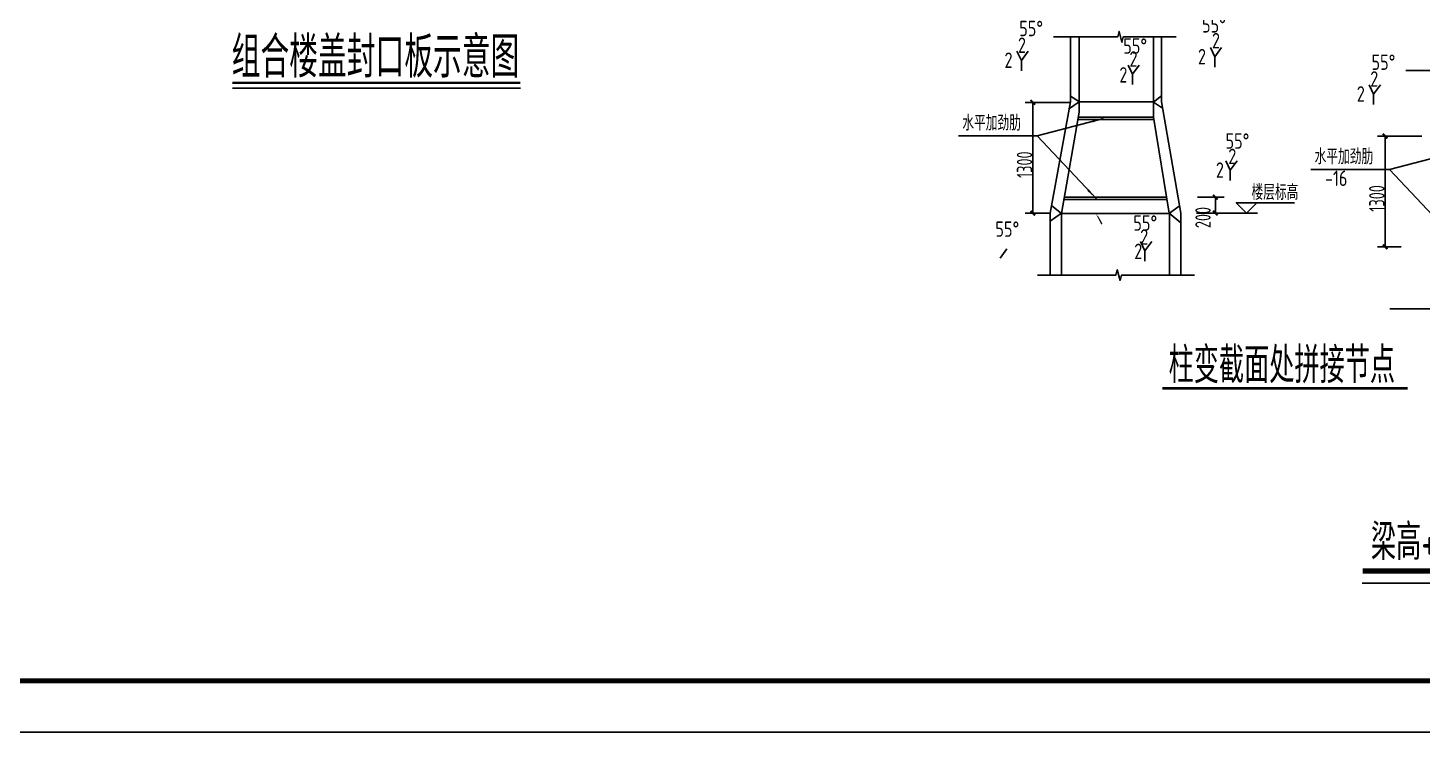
# Model space of a CAD drawing. Extents: x -138012 to 2129925, y -311560 to 0.
# Drawn here: x 995648 to 1022794, y -218864 to -205153 of the extents above; entities that cross this region are included whole.
import ezdxf
from ezdxf.enums import TextEntityAlignment as Align

# ---------------------------------------------------------------- set-up
doc = ezdxf.new("R2010")
doc.units = 0
doc.header["$LTSCALE"] = 1000
doc.header["$MEASUREMENT"] = 0
doc.layers.get('0').update_dxf_attribs({"linetype": 'CONTINUOUS'})
for name, color, linetype in [('10', 7, 'CONTINUOUS'), ('DIM', 3, 'CONTINUOUS'), ('PUB_DIM', 3, 'CONTINUOUS'), ('PUB_TEXT', 7, 'CONTINUOUS'), ('PUB_TITLE', 4, 'CONTINUOUS'), ('S', 2, 'CONTINUOUS'), ('TEXT', 7, 'CONTINUOUS'), ('XIANGTU', 7, 'CONTINUOUS')]:
    doc.layers.add(name, color=color, linetype=linetype)
doc.styles.add('TSSD_3摱搀^樟', font='Tssdeng.shx', dxfattribs={"width": 0.7, "bigfont": 'hztxt.shx'})
doc.styles.add('TSSD_Num', font='Tssdeng.shx', dxfattribs={"width": 0.7, "bigfont": 'hztxt.shx'})
doc.styles.add('TSSD_REIN', font='tssdeng.shx', dxfattribs={"width": 0.7, "bigfont": 'tssdchn.shx'})

msp = doc.modelspace()

# ---------------------------------------------------------------- linework, layer by layer
at = {"color": 2}
for p, q in [((1017572.044, -206936.037, -228.932), (1016093.657, -206936.037, -228.932)), ((1017564.293, -206889, -228.932), (1016101.902, -206889, -228.932)), ((1017821.385, -208449.129, -228.932), (1015828.426, -208449.129, -228.932)), ((1017829.136, -208496.166, -228.932), (1015820.181, -208496.166, -228.932)), ((1015772.888, -208765.959, -228.932), (1017874.071, -208765.959, -228.932))]:
    msp.add_line(p, q, dxfattribs=at)
at = {"linetype": 'Continuous'}
msp.add_line((1021626.963, -215962.482, -228.932), (1036197.708, -215962.482, -228.932), dxfattribs=at)
at = {"color": 7, "const_width": 54, "elevation": -228.932}
msp.add_lwpolyline([(1017738.598, -212170.233), (1022511.791, -212170.233)], dxfattribs=at)
at = {"color": 7, "const_width": 100, "elevation": -228.932, "flags": 128}
msp.add_lwpolyline([(1021636.901, -215727.082), (1036195.16, -215727.082)], dxfattribs=at)
at = {"layer": '10', "color": 7}
for p, q in [((1014906.477, -205605.674, -228.932), (1014991.579, -205785.213, -228.932)), ((1014991.579, -205785.213, -228.932), (1015123.959, -205605.674, -228.932)), ((1018673.224, -205534.973, -228.932), (1018758.325, -205714.512, -228.932)), ((1018758.325, -205714.512, -228.932), (1018890.705, -205534.973, -228.932)), ((1018758.325, -205714.512, -228.932), (1018758.325, -205916.058, -228.932)), ((1014991.579, -205785.213, -228.932), (1014991.579, -205986.76, -228.932)), ((1017070.836, -205877.126, -228.932), (1017155.938, -206056.665, -228.932)), ((1017155.938, -206056.665, -228.932), (1017288.318, -205877.126, -228.932)), ((1017155.938, -206056.665, -228.932), (1017155.938, -206258.211, -228.932)), ((1021765.675, -206262.342, -228.932), (1021850.776, -206441.881, -228.932)), ((1021850.776, -206441.881, -228.932), (1021983.156, -206262.342, -228.932)), ((1021850.776, -206441.881, -228.932), (1021850.776, -206643.427, -228.932)), ((1015302.447, -207253.631, -228.932), (1013770.821, -207253.631, -228.932)), ((1018973.686, -207744.716, -228.932), (1019058.788, -207924.255, -228.932)), ((1019058.788, -207924.255, -228.932), (1019191.168, -207744.716, -228.932)), ((1019058.788, -207924.255, -228.932), (1019058.788, -208125.802, -228.932)), ((1022161.645, -207910.299, -228.932), (1020630.018, -207910.299, -228.932)), ((1014578.405, -209636.349, -228.932), (1014710.785, -209456.81, -228.932)), ((1017312.282, -209313.618, -228.932), (1017397.384, -209493.157, -228.932)), ((1017397.384, -209493.157, -228.932), (1017529.763, -209313.618, -228.932)), ((1017397.384, -209493.157, -228.932), (1017397.384, -209694.704, -228.932))]:
    msp.add_line(p, q, dxfattribs=at)
at = {"layer": '10', "color": 7, "elevation": -228.932}
for points in [[(1016437.242, -208764.024, 0, 54, 0), (1016570.7, -208967.095, 0, 0, 0), (1016967.685, -209694.704, 0, 0, 0), (1017630.245, -209694.704, 0, 0, 0)], [(1018017.863, -208802.46, 0, 54, 0), (1018165.715, -208609.617, 0, 0, 0), (1018536.653, -208125.802, 0, 0, 0), (1019396.656, -208125.802, 0, 0, 0)], [(1015552.344, -208759.842, 0, 54, 0), (1015432.46, -208971.211, 0, 0, 0), (1014940.898, -209837.895, 0, 0, 0), (1014263.935, -209837.895, 0, 0, 0)]]:
    msp.add_lwpolyline(points, format="xyseb", dxfattribs=at)
at = {"layer": 'DIM'}
for p, q in [((1016593.313, -206916.598, -228.932), (1015302.447, -207253.631, -228.932)), ((1015302.447, -207253.631, -228.932), (1016452.577, -208483.6, -228.932)), ((1023452.51, -207573.266, -228.932), (1022161.645, -207910.299, -228.932)), ((1022161.645, -207910.299, -228.932), (1023311.774, -209140.267, -228.932))]:
    msp.add_line(p, q, dxfattribs=at)
at = {"layer": 'PUB_DIM'}
for p, q in [((1015926.703, -206603.258, -228.932), (1015068.148, -206603.258, -228.932)), ((1015215.071, -208759.842, -228.932), (1015215.071, -206603.258, -228.932)), ((1022785.9, -207259.926, -228.932), (1021927.346, -207259.926, -228.932)), ((1022074.268, -209416.51, -228.932), (1022074.268, -207259.926, -228.932)), ((1018423.105, -208449.971, -228.932), (1018942.522, -208449.971, -228.932)), ((1018769.536, -208611.971, -228.932), (1018769.536, -208449.971, -228.932)), ((1018769.536, -208594.536, -228.932), (1018769.536, -208759.842, -228.932)), ((1015530.069, -208759.842, -228.932), (1015068.761, -208759.842, -228.932)), ((1022389.266, -209416.51, -228.932), (1021927.958, -209416.51, -228.932))]:
    msp.add_line(p, q, dxfattribs=at)
at = {"layer": 'PUB_DIM', "elevation": -228.932}
for points in [[(1018003.804, -205327.809), (1016974.772, -205327.809), (1016948.725, -205432.129), (1016892.82, -205223.489), (1016866.772, -205327.809), (1015615.586, -205327.809)], [(1024863.002, -205984.477), (1023833.97, -205984.477), (1023807.922, -206088.797), (1023752.017, -205880.157), (1023725.97, -205984.477), (1022474.784, -205984.477)], [(1019575.514, -208559.377), (1019375.049, -208759.842), (1019174.584, -208559.377), (1020308.584, -208559.377)], [(1018402.278, -208759.842), (1019591.93, -208759.842)], [(1018365.413, -209965.191), (1016941.419, -209965.191), (1016915.372, -210069.511), (1016859.467, -209860.871), (1016833.419, -209965.191), (1015304.071, -209965.191)], [(1025224.61, -210621.859), (1023800.617, -210621.859), (1023774.569, -210726.178), (1023718.664, -210517.539), (1023692.617, -210621.859), (1022163.268, -210621.859)]]:
    msp.add_lwpolyline(points, dxfattribs=at)
at = {"layer": 'PUB_DIM', "const_width": 40.5, "elevation": -228.932}
for points in [[(1015260.071, -206648.258), (1015170.071, -206558.258)], [(1022119.268, -207304.926), (1022029.268, -207214.926)], [(1018814.536, -208494.971), (1018724.536, -208404.971)], [(1015260.071, -208804.842), (1015170.071, -208714.842)], [(1018814.536, -208801.536), (1018724.536, -208711.536)], [(1022119.268, -209461.51), (1022029.268, -209371.51)]]:
    msp.add_lwpolyline(points, dxfattribs=at)
at = {"layer": 'PUB_TEXT'}
msp.add_line((999631.517, -206329.462, -228.932), (1005237.618, -206329.462, -228.932), dxfattribs=at)
at = {"layer": 'PUB_TEXT', "elevation": -228.932}
msp.add_lwpolyline([(999631.517, -206221.462, 45, 45, 0), (1005237.618, -206221.462, 0, 0, 0)], format="xyseb", dxfattribs=at)
at = {"layer": 'PUB_TITLE'}
msp.add_lwpolyline([(929482.178, -218864.466), (1078182.178, -218864.466), (1078182.178, -134764.466), (929482.178, -134764.466)], close=True, dxfattribs=at)
at = {"layer": 'PUB_TITLE', "const_width": 100}
msp.add_lwpolyline([(931982.178, -217864.466), (1077182.178, -217864.466), (1077182.178, -135764.466), (931982.178, -135764.466)], close=True, dxfattribs=at)
at = {"layer": 'S', "color": 4, "linetype": 'Continuous'}
for p, q in [((1015945.57, -205327.809, -228.932), (1015945.57, -206592.717, -228.932)), ((1016117.945, -205327.809, -228.932), (1016117.945, -206797.478, -228.932)), ((1017564.293, -205327.809, -228.932), (1017564.293, -206889, -228.932)), ((1017717.4, -205327.809, -228.932), (1017717.4, -206592.717, -228.932)), ((1015945.57, -206592.717, -228.932), (1015552.344, -208759.842, -228.932)), ((1016117.945, -206797.478, -228.932), (1015772.888, -208765.959, -228.932)), ((1017717.4, -206592.717, -228.932), (1018094.615, -208759.842, -228.932)), ((1017564.293, -206889, -228.932), (1017872.587, -208759.842, -228.932)), ((1015552.344, -208759.842, -228.932), (1015552.344, -209965.191, -228.932)), ((1015772.888, -208759.842, -228.932), (1015772.888, -209965.191, -228.932)), ((1017874.071, -208759.842, -228.932), (1017874.071, -209965.191, -228.932)), ((1018094.615, -208759.842, -228.932), (1018094.615, -209965.191, -228.932))]:
    msp.add_line(p, q, dxfattribs=at)
at = {"layer": 'S', "color": 7, "linetype": 'Continuous'}
for p, q in [((1016120.834, -206592.717, -228.932), (1015945.57, -206484.446, -228.932)), ((1017564.293, -206600.413, -228.932), (1017717.4, -206474.117, -228.932)), ((1016118.513, -206591.283, -228.932), (1015911.561, -206732.964, -228.932)), ((1017565.031, -206599.805, -228.932), (1017739.038, -206717.028, -228.932)), ((1015772.888, -208765.959, -228.932), (1015586.822, -208617.657, -228.932)), ((1017874.071, -208759.842, -228.932), (1018062.85, -208623.288, -228.932)), ((1015774.372, -208759.842, -228.932), (1015552.344, -208913.846, -228.932)), ((1017872.587, -208759.842, -228.932), (1018094.615, -208948.494, -228.932))]:
    msp.add_line(p, q, dxfattribs=at)
at = {"layer": 'S', "color": 2, "linetype": 'Continuous'}
msp.add_line((1016117.945, -206592.717, -228.932), (1017573.624, -206592.717, -228.932), dxfattribs=at)
at = {"layer": 'S', "color": 2, "linetype": 'Continuous', "const_width": 21.6, "elevation": -228.932}
for points in [[(1016118.733, -206600.172), (1017564.293, -206600.413)], [(1015772.888, -208765.959), (1017872.587, -208765.959)]]:
    msp.add_lwpolyline(points, dxfattribs=at)
at = {"layer": 'XIANGTU', "color": 7, "elevation": -228.932}
for points in [[(1015945.57, -206592.717, 0, 54, 0), (1015790.273, -206405.816, 0, 0, 0), (1015442.078, -205986.76, 0, 0, 0), (1014469.444, -205986.76, 0, 0, 0)], [(1017717.4, -206592.717, 0, 54, 0), (1017865.253, -206399.873, 0, 0, 0), (1018236.19, -205916.058, 0, 0, 0), (1019403.351, -205916.058, 0, 0, 0)], [(1016426.733, -206592.717, 0, 54, 0), (1016588.828, -206411.68, 0, 0, 0), (1016726.24, -206258.211, 0, 0, 0), (1017451.36, -206258.211, 0, 0, 0)], [(1022804.767, -207249.385, 0, 54, 0), (1022649.47, -207062.484, 0, 0, 0), (1022301.275, -206643.427, 0, 0, 0), (1021328.641, -206643.427, 0, 0, 0)], [(1016593.313, -206916.598, 0, 43.2, 0), (1016381.239, -206971.969, 0, 0, 0)], [(1016452.577, -208483.6, 0, 43.2, 0), (1016288.786, -208308.439, 0, 0, 0)]]:
    msp.add_lwpolyline(points, format="xyseb", dxfattribs=at)

# ---------------------------------------------------------------- texts
at = {"color": 7, "style": 'TSSD_3摱搀^樟', "width": 0.7}
for s, p in [('柱变截面处拼接节点', (1017857.841, -212070.231, -228.932)), ('梁高+上下各650范围柱与上下柱壁板厚不同时焊件对接拼接大样', (1021797.413, -215514.408, -228.932))]:
    msp.add_text(s, height=700, dxfattribs=at).set_placement(p)
at = {"layer": '10', "color": 7, "style": 'TSSD_REIN', "width": 0.8}
for s, p in [('55%%d', (1018973.3, -205244.402, -228.932)), ('55%%d', (1015414.25, -205315.103, -228.932)), ('2', (1015081.221, -205640.55, -228.932)), ('55%%d', (1017439.915, -205656.714, -228.932)), ('2', (1018858.512, -205551.224, -228.932)), ('2', (1014819.775, -205932.76, -228.932)), ('2', (1017252.606, -205909.096, -228.932)), ('2', (1018586.521, -205862.058, -228.932)), ('55%%d', (1022273.448, -205971.771, -228.932)), ('2', (1017055.304, -206217.761, -228.932)), ('2', (1021940.419, -206297.218, -228.932)), ('2', (1021678.972, -206589.427, -228.932)), ('55%%d', (1019430.943, -207506.115, -228.932)), ('2', (1019176.935, -207805.472, -228.932)), ('2', (1018935.281, -208071.802, -228.932)), ('55%%d', (1014950.306, -209221.218, -228.932)), ('55%%d', (1017636.082, -209102.515, -228.932)), ('2', (1017461.122, -209374.374, -228.932)), ('2', (1017345.047, -209654.253, -228.932))]:
    msp.add_text(s, height=300, dxfattribs=at).set_placement(p, align=Align.RIGHT)
for s, p in [('水平加劲肋', (1013842.349, -207153.362, -228.932)), ('水平加劲肋', (1020701.546, -207810.029, -228.932)), ('-16', (1020903.53, -208232.341, -228.932)), ('楼层标高', (1019472.845, -208503.596, -228.932))]:
    msp.add_text(s, height=300, dxfattribs=at).set_placement(p)
at = {"layer": '10', "color": 7, "style": 'TSSD_REIN', "width": 0.7}
for s, p in [('1300', (1015053.071, -207816.531, -228.932)), ('1300', (1021912.268, -208473.199, -228.932)), ('200', (1018528.344, -208845.181, -228.932))]:
    msp.add_text(s, height=300, rotation=90, dxfattribs=at).set_placement(p, align=Align.MIDDLE_CENTER)
at = {"layer": 'TEXT', "color": 0, "style": 'TSSD_Num', "width": 0.7}
msp.add_text('组合楼盖封口板示意图', height=800, dxfattribs=at).set_placement((999616.548, -206121.588, -228.932))

doc.saveas('drawing.dxf')
